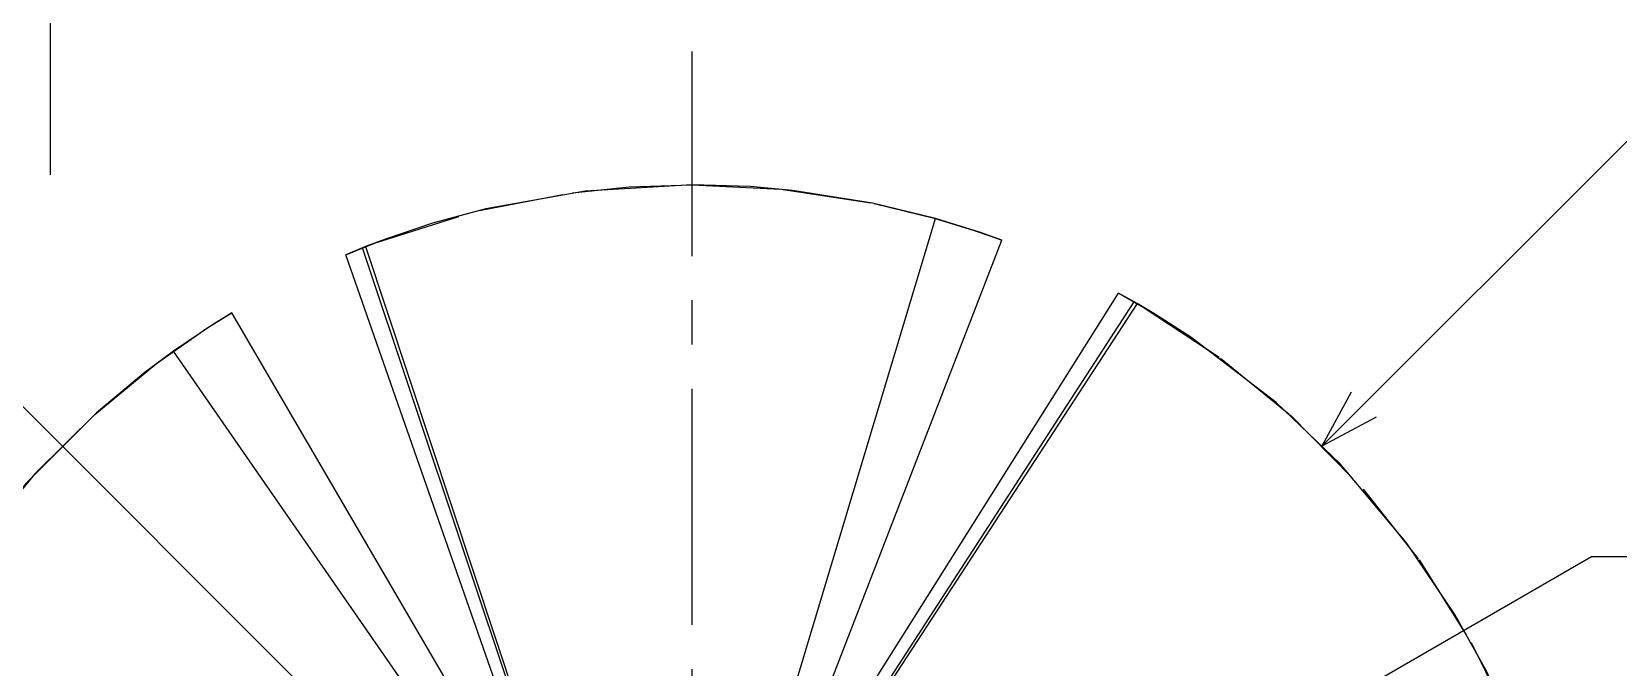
# Model space of a CAD drawing. Header units: metres. Extents: x -6 to 410, y 10 to 287.
# Drawn here: x 37.8 to 91.6, y 154 to 175.6 of the extents above; entities that cross this region are included whole.
import ezdxf

# ---------------------------------------------------------------- set-up
doc = ezdxf.new("R2010")
doc.units = ezdxf.units.M
doc.linetypes.add('CENTER2', pattern=[12.5, 8, -1.5, 1.5, -1.5])
doc.linetypes.add('DASHED', pattern=[4.5, 3, -1.5])
for name, color, linetype in [('DIM', 2, 'Continuous'), ('HIDDEN', 9, 'DASHED'), ('VISIBLE', 3, 'Continuous')]:
    doc.layers.add(name, color=color, linetype=linetype)

msp = doc.modelspace()

# ---------------------------------------------------------------- linework, layer by layer
at = {"layer": 'CENTER2', "color": 3, "linetype": 'CENTER2'}
for p, q in [((38.45869200481381, 170.70033882638876), (38.45869200481381, 240.1219774749352)), ((60.19802943539213, 105.44748159878013), (60.19802943539213, 174.88152086007676))]:
    msp.add_line(p, q, dxfattribs=at)
at = {"layer": 'DIM', "color": 2}
for p, q in [((81.5446729166251, 161.51114471066143), (92.15127463442332, 172.11774642845964)), ((51.07286765705455, 149.28966300776602), (35.31585204822642, 165.04667861659416)), ((81.5446729166251, 161.51114471066143), (82.53462241028626, 163.34962234174645)), ((81.5446729166251, 161.51114471066143), (83.38315054771013, 162.5010942043226)), ((60.89065938311231, 140.5643913161935), (90.6723485793791, 157.7588575905799)), ((90.6723485793791, 157.7588575905799), (108.8723485793791, 157.7588575905799))]:
    msp.add_line(p, q, dxfattribs=at)
at = {"layer": 'HIDDEN'}
for points in [[(49.4367166613889, 168.38412201153508), (52.87082490961144, 169.4640527965437), (56.1416459707407, 170.0926729410095), (58.06719414212777, 170.29115472173822), (60.19802743447835, 170.3663526582478)], [(60.19802743447835, 170.3663526582478), (63.28690708359087, 170.20799610835712), (66.36723598352975, 169.7295772882328), (68.39655104389917, 169.23230486563975), (69.75458460676822, 168.81454281305662)], [(69.75458460676822, 168.81454281305662), (70.28399717090838, 168.63247952264163)], [(48.46305595915619, 167.9933074721109), (49.4367166613889, 168.38412201153508)], [(70.28399717090838, 168.63247952264163), (70.69287593337984, 168.4842948884946)], [(74.63882571673528, 166.69025266491715), (75.55146131222256, 166.1726963269484)], [(75.55146131222256, 166.1726963269484), (78.10417493246035, 164.4857288111308), (80.45456745403698, 162.56590190261596), (82.93610610323594, 160.04223141679296), (84.82600627315622, 157.6463654565446), (86.5907271915141, 154.84705108332764), (87.81571213449126, 152.38810589357846), (88.55595982451797, 150.5558791587466)], [(43.75695314373829, 165.49914078762046), (44.22936696699948, 165.79952203705406)], [(44.22936696699948, 165.79952203705406), (44.60015513916863, 166.02680291324714)], [(31.425454544788362, 149.34562407762743), (32.50217969840837, 152.20991274925532), (33.850806530216595, 154.92845330906366), (35.75970769003755, 157.91047735568358), (37.65012972441371, 160.25793420908823), (39.956824203612726, 162.57983833368175), (42.0466170145625, 164.30324722244563), (43.75695314373829, 165.49914078762046)]]:
    msp.add_lwpolyline(points, dxfattribs=at)
at = {"layer": 'VISIBLE'}
for p, q in [((63.58921209060352, 153.04760796411315), (68.44699575610883, 169.21803050740095)), ((49.13474068585917, 168.267107576206), (54.45524919371408, 152.22428315089127)), ((64.60120315810917, 152.74723629245108), (70.69287593338402, 168.48429488849297)), ((54.04469411663577, 152.01920753841512), (48.463055959153664, 167.9933074721099)), ((54.39075961316799, 152.18848339066733), (49.02862440852232, 168.22510047968422)), ((65.62986907959055, 152.36666147669845), (74.63882571673653, 166.69025266491627)), ((65.97798342261763, 152.20163800261028), (75.17267856629144, 166.39259156135594)), ((75.27168345030331, 166.3358175144049), (66.046181388228, 152.17353876867458)), ((53.105785220931715, 151.4522482367409), (44.60015513916704, 166.02680291324617)), ((52.23997040930598, 150.8482379210265), (42.62617798819023, 164.7283606186378))]:
    msp.add_line(p, q, dxfattribs=at)
for points in [[(60.19806000951172, 170.36664230308386), (56.57635746083929, 170.14823519528602), (53.20981851951542, 169.54653438771882), (51.40411851482618, 169.05770254600287), (49.808320386372614, 168.52304023557983)], [(68.44699575611945, 169.2180305073977), (66.31423004246463, 169.7405885215307), (63.602443468296464, 170.173881492289), (62.16859959424576, 170.3020203934639), (60.19806000951172, 170.36664230308386)], [(69.96615561464341, 168.7431039013701), (68.44699575611945, 169.2180305073977)], [(49.13474068585917, 168.267107576206), (49.02862440852563, 168.22510047968547)], [(49.808320386372614, 168.52304023557983), (49.13474068585917, 168.267107576206)], [(70.69287593337984, 168.4842948884946), (69.96615561464341, 168.7431039013701)], [(49.02862440852563, 168.22510047968547), (48.46305595915619, 167.9933074721109)], [(75.17267856630139, 166.3925915613494), (74.63882571673528, 166.69025266491715)], [(75.27168345030331, 166.3358175144049), (75.17267856630139, 166.3925915613494)], [(75.89174995573192, 165.96876298822792), (75.27168345030331, 166.3358175144049)], [(43.94470487138037, 165.61999898711142), (42.62617798818, 164.7283606186307)], [(44.60015513916863, 166.02680291324714), (43.94470487138037, 165.61999898711142)], [(88.05609215826811, 151.82985561233698), (87.09493758870582, 153.90164775671246), (86.04163276973816, 155.7933565948174), (84.40636030895203, 158.22303200194472), (82.15769232837513, 160.89909970931637), (79.98345381659693, 162.98317327132827), (77.09257967072683, 165.19898934751285), (75.89174995573192, 165.96876298822792)], [(42.62617798818, 164.7283606186307), (41.66639420619157, 164.01259047260282), (40.01700465229013, 162.6340177984689), (37.91846013248103, 160.55505418570448), (35.76201641363712, 157.91351429206105), (33.92460880524448, 155.05947734040458), (32.318904212895205, 151.77975594763024), (31.54855352573987, 149.72276042182818)]]:
    msp.add_lwpolyline(points, dxfattribs=at)

doc.saveas('drawing.dxf')
